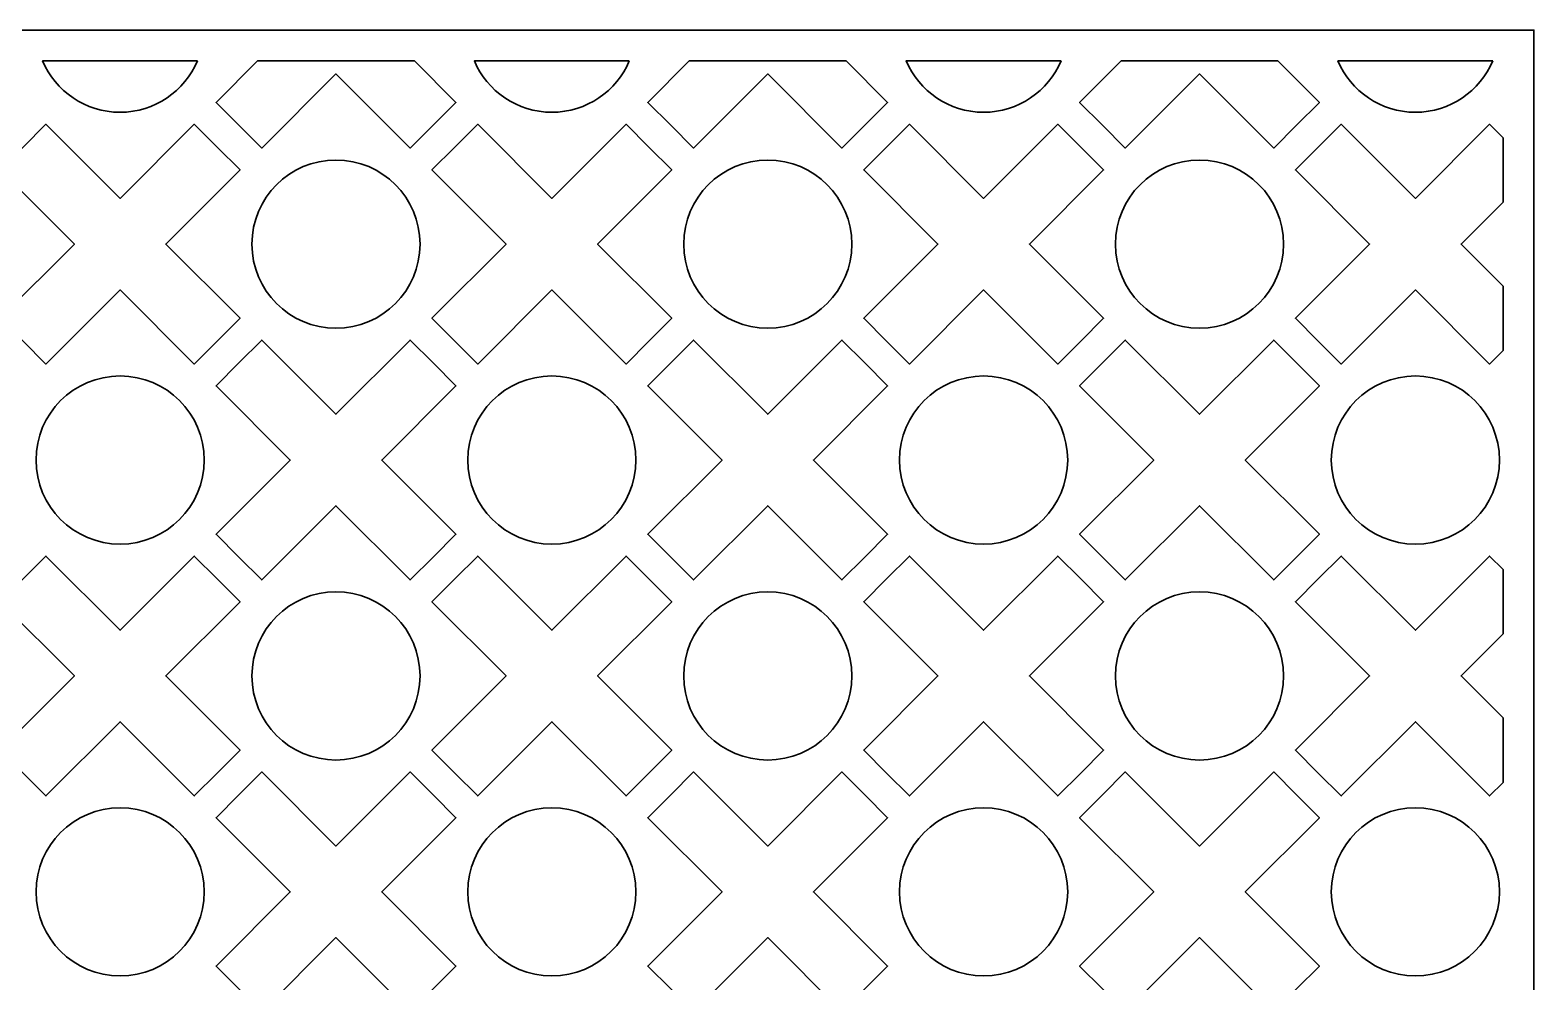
# Model space of a CAD drawing. Header units: centimetres. Extents: x 13 to 24.1, y -9 to -3.1.
# Drawn here: x 18.99 to 24.11, y -6.37 to -3.14 of the extents above; entities that cross this region are included whole.
import ezdxf

# ---------------------------------------------------------------- set-up
doc = ezdxf.new("R2010")
doc.units = ezdxf.units.CM
doc.header["$MEASUREMENT"] = 0
doc.layers.add('layer 1', color=7, linetype='Continuous')

msp = doc.modelspace()

# ---------------------------------------------------------------- linework, layer by layer
at = {"layer": 'layer 1', "color": 250, "lineweight": 30}
for points, knots in [([(13.01229, -9.00021), (13.01229, -9.00021), (13.01229, -8.89535), (13.01229, -8.89535), (13.01229, -8.89535), (13.01229, -8.89535), (13.01229, -3.23994), (13.01229, -3.23994), (13.01229, -3.23994), (13.01229, -3.23994), (13.01229, -3.13509), (13.01229, -3.13509), (13.01229, -3.13509), (13.01229, -3.13509), (13.11715, -3.13509), (13.11715, -3.13509), (13.11715, -3.13509), (13.11715, -3.13509), (24.00074, -3.13509), (24.00074, -3.13509), (24.00074, -3.13509), (24.00074, -3.13509), (24.1056, -3.13509), (24.1056, -3.13509), (24.1056, -3.13509), (24.1056, -3.13509), (24.1056, -3.23994), (24.1056, -3.23994), (24.1056, -3.23994), (24.1056, -3.23994), (24.1056, -8.89535), (24.1056, -8.89535), (24.1056, -8.89535), (24.1056, -8.89535), (24.1056, -9.00021), (24.1056, -9.00021), (24.1056, -9.00021), (24.1056, -9.00021), (24.00074, -9.00021), (24.00074, -9.00021), (24.00074, -9.00021), (24.00074, -9.00021), (13.11715, -9.00021), (13.11715, -9.00021), (13.11715, -9.00021), (13.11715, -9.00021), (13.01229, -9.00021), (13.01229, -9.00021)], [0, 0, 0, 0, 0.0769231, 0.0769231, 0.0769231, 0.0769231, 0.1538462, 0.1538462, 0.1538462, 0.1538462, 0.2307692, 0.2307692, 0.2307692, 0.2307692, 0.3076923, 0.3076923, 0.3076923, 0.3076923, 0.3846154, 0.3846154, 0.3846154, 0.3846154, 0.4615385, 0.4615385, 0.4615385, 0.4615385, 0.5384615, 0.5384615, 0.5384615, 0.5384615, 0.6153846, 0.6153846, 0.6153846, 0.6153846, 0.6923077, 0.6923077, 0.6923077, 0.6923077, 0.7692308, 0.7692308, 0.7692308, 0.7692308, 0.8461538, 0.8461538, 0.8461538, 0.8461538, 1, 1, 1, 1]), ([(19.55726, -3.23994), (19.55726, -3.23994), (19.03004, -3.23994), (19.03004, -3.23994), (19.03004, -3.23994), (19.07348, -3.34264), (19.1752, -3.41475), (19.29368, -3.41475), (19.29368, -3.41475), (19.41215, -3.41475), (19.51384, -3.34264), (19.55726, -3.23994)], [0, 0, 0, 0, 0.25, 0.25, 0.25, 0.25, 0.5, 0.5, 0.5, 0.5, 1, 1, 1, 1]), ([(20.29535, -3.23994), (20.29535, -3.23994), (19.7615, -3.23994), (19.7615, -3.23994), (19.7615, -3.23994), (19.7615, -3.23994), (19.62031, -3.38115), (19.62031, -3.38115), (19.62031, -3.38115), (19.62031, -3.38115), (19.69812, -3.45897), (19.69812, -3.45897), (19.69812, -3.45897), (19.69812, -3.45897), (19.77594, -3.53679), (19.77594, -3.53679), (19.77594, -3.53679), (19.77594, -3.53679), (20.02844, -3.28433), (20.02844, -3.28433), (20.02844, -3.28433), (20.02844, -3.28433), (20.28091, -3.53679), (20.28091, -3.53679), (20.28091, -3.53679), (20.28091, -3.53679), (20.35873, -3.45897), (20.35873, -3.45897), (20.35873, -3.45897), (20.35873, -3.45897), (20.43655, -3.38115), (20.43655, -3.38115), (20.43655, -3.38115), (20.43655, -3.38115), (20.29535, -3.23994), (20.29535, -3.23994)], [0, 0, 0, 0, 0.1, 0.1, 0.1, 0.1, 0.2, 0.2, 0.2, 0.2, 0.3, 0.3, 0.3, 0.3, 0.4, 0.4, 0.4, 0.4, 0.5, 0.5, 0.5, 0.5, 0.6, 0.6, 0.6, 0.6, 0.7, 0.7, 0.7, 0.7, 0.8, 0.8, 0.8, 0.8, 1, 1, 1, 1]), ([(21.02674, -3.23994), (21.02674, -3.23994), (20.49952, -3.23994), (20.49952, -3.23994), (20.49952, -3.23994), (20.54296, -3.34264), (20.64469, -3.41475), (20.76317, -3.41475), (20.76317, -3.41475), (20.88163, -3.41475), (20.98331, -3.34264), (21.02674, -3.23994)], [0, 0, 0, 0, 0.25, 0.25, 0.25, 0.25, 0.5, 0.5, 0.5, 0.5, 1, 1, 1, 1]), ([(21.76484, -3.23994), (21.76484, -3.23994), (21.23099, -3.23994), (21.23099, -3.23994), (21.23099, -3.23994), (21.23099, -3.23994), (21.08979, -3.38115), (21.08979, -3.38115), (21.08979, -3.38115), (21.08979, -3.38115), (21.16762, -3.45897), (21.16762, -3.45897), (21.16762, -3.45897), (21.16762, -3.45897), (21.24544, -3.53679), (21.24544, -3.53679), (21.24544, -3.53679), (21.24544, -3.53679), (21.49792, -3.28433), (21.49792, -3.28433), (21.49792, -3.28433), (21.49792, -3.28433), (21.7504, -3.53679), (21.7504, -3.53679), (21.7504, -3.53679), (21.7504, -3.53679), (21.82821, -3.45897), (21.82821, -3.45897), (21.82821, -3.45897), (21.82821, -3.45897), (21.90603, -3.38115), (21.90603, -3.38115), (21.90603, -3.38115), (21.90603, -3.38115), (21.76484, -3.23994), (21.76484, -3.23994)], [0, 0, 0, 0, 0.1, 0.1, 0.1, 0.1, 0.2, 0.2, 0.2, 0.2, 0.3, 0.3, 0.3, 0.3, 0.4, 0.4, 0.4, 0.4, 0.5, 0.5, 0.5, 0.5, 0.6, 0.6, 0.6, 0.6, 0.7, 0.7, 0.7, 0.7, 0.8, 0.8, 0.8, 0.8, 1, 1, 1, 1]), ([(22.49624, -3.23994), (22.49624, -3.23994), (21.96901, -3.23994), (21.96901, -3.23994), (21.96901, -3.23994), (22.01245, -3.34264), (22.11417, -3.41475), (22.23266, -3.41475), (22.23266, -3.41475), (22.35113, -3.41475), (22.45281, -3.34264), (22.49624, -3.23994)], [0, 0, 0, 0, 0.25, 0.25, 0.25, 0.25, 0.5, 0.5, 0.5, 0.5, 1, 1, 1, 1]), ([(23.23434, -3.23994), (23.23434, -3.23994), (22.70048, -3.23994), (22.70048, -3.23994), (22.70048, -3.23994), (22.70048, -3.23994), (22.55927, -3.38115), (22.55927, -3.38115), (22.55927, -3.38115), (22.55927, -3.38115), (22.63712, -3.45897), (22.63712, -3.45897), (22.63712, -3.45897), (22.63712, -3.45897), (22.71492, -3.53679), (22.71492, -3.53679), (22.71492, -3.53679), (22.71492, -3.53679), (22.96741, -3.28433), (22.96741, -3.28433), (22.96741, -3.28433), (22.96741, -3.28433), (23.21988, -3.53679), (23.21988, -3.53679), (23.21988, -3.53679), (23.21988, -3.53679), (23.2977, -3.45897), (23.2977, -3.45897), (23.2977, -3.45897), (23.2977, -3.45897), (23.37554, -3.38115), (23.37554, -3.38115), (23.37554, -3.38115), (23.37554, -3.38115), (23.23434, -3.23994), (23.23434, -3.23994)], [0, 0, 0, 0, 0.1, 0.1, 0.1, 0.1, 0.2, 0.2, 0.2, 0.2, 0.3, 0.3, 0.3, 0.3, 0.4, 0.4, 0.4, 0.4, 0.5, 0.5, 0.5, 0.5, 0.6, 0.6, 0.6, 0.6, 0.7, 0.7, 0.7, 0.7, 0.8, 0.8, 0.8, 0.8, 1, 1, 1, 1]), ([(23.96574, -3.23994), (23.96574, -3.23994), (23.43849, -3.23994), (23.43849, -3.23994), (23.43849, -3.23994), (23.48191, -3.34264), (23.58366, -3.41475), (23.70215, -3.41475), (23.70215, -3.41475), (23.82063, -3.41475), (23.92231, -3.34264), (23.96574, -3.23994)], [0, 0, 0, 0, 0.25, 0.25, 0.25, 0.25, 0.5, 0.5, 0.5, 0.5, 1, 1, 1, 1]), ([(19.62399, -4.19371), (19.62399, -4.19371), (19.70182, -4.11589), (19.70182, -4.11589), (19.70182, -4.11589), (19.70182, -4.11589), (19.44934, -3.86341), (19.44934, -3.86341), (19.44934, -3.86341), (19.44934, -3.86341), (19.70182, -3.61095), (19.70182, -3.61095), (19.70182, -3.61095), (19.70182, -3.61095), (19.62399, -3.53312), (19.62399, -3.53312), (19.62399, -3.53312), (19.62399, -3.53312), (19.54616, -3.4553), (19.54616, -3.4553), (19.54616, -3.4553), (19.54616, -3.4553), (19.29368, -3.70775), (19.29368, -3.70775), (19.29368, -3.70775), (19.29368, -3.70775), (19.04121, -3.4553), (19.04121, -3.4553), (19.04121, -3.4553), (19.04121, -3.4553), (18.96339, -3.53312), (18.96339, -3.53312), (18.96339, -3.53312), (18.96339, -3.53312), (18.88555, -3.61095), (18.88555, -3.61095), (18.88555, -3.61095), (18.88555, -3.61095), (19.13804, -3.86341), (19.13804, -3.86341), (19.13804, -3.86341), (19.13804, -3.86341), (18.88555, -4.11589), (18.88555, -4.11589), (18.88555, -4.11589), (18.88555, -4.11589), (18.96339, -4.19371), (18.96339, -4.19371), (18.96339, -4.19371), (18.96339, -4.19371), (19.04121, -4.27153), (19.04121, -4.27153), (19.04121, -4.27153), (19.04121, -4.27153), (19.29368, -4.01907), (19.29368, -4.01907), (19.29368, -4.01907), (19.29368, -4.01907), (19.54616, -4.27153), (19.54616, -4.27153), (19.54616, -4.27153), (19.54616, -4.27153), (19.62399, -4.19371), (19.62399, -4.19371)], [0, 0, 0, 0, 0.0588235, 0.0588235, 0.0588235, 0.0588235, 0.1176471, 0.1176471, 0.1176471, 0.1176471, 0.1764706, 0.1764706, 0.1764706, 0.1764706, 0.2352941, 0.2352941, 0.2352941, 0.2352941, 0.2941176, 0.2941176, 0.2941176, 0.2941176, 0.3529412, 0.3529412, 0.3529412, 0.3529412, 0.4117647, 0.4117647, 0.4117647, 0.4117647, 0.4705882, 0.4705882, 0.4705882, 0.4705882, 0.5294118, 0.5294118, 0.5294118, 0.5294118, 0.5882353, 0.5882353, 0.5882353, 0.5882353, 0.6470588, 0.6470588, 0.6470588, 0.6470588, 0.7058824, 0.7058824, 0.7058824, 0.7058824, 0.7647059, 0.7647059, 0.7647059, 0.7647059, 0.8235294, 0.8235294, 0.8235294, 0.8235294, 0.8823529, 0.8823529, 0.8823529, 0.8823529, 1, 1, 1, 1]), ([(20.43286, -4.19371), (20.43286, -4.19371), (20.51069, -4.27153), (20.51069, -4.27153), (20.51069, -4.27153), (20.51069, -4.27153), (20.76317, -4.01907), (20.76317, -4.01907), (20.76317, -4.01907), (20.76317, -4.01907), (21.01565, -4.27153), (21.01565, -4.27153), (21.01565, -4.27153), (21.01565, -4.27153), (21.09347, -4.19371), (21.09347, -4.19371), (21.09347, -4.19371), (21.09347, -4.19371), (21.17131, -4.11589), (21.17131, -4.11589), (21.17131, -4.11589), (21.17131, -4.11589), (20.91883, -3.86341), (20.91883, -3.86341), (20.91883, -3.86341), (20.91883, -3.86341), (21.17131, -3.61095), (21.17131, -3.61095), (21.17131, -3.61095), (21.17131, -3.61095), (21.09347, -3.53312), (21.09347, -3.53312), (21.09347, -3.53312), (21.09347, -3.53312), (21.01565, -3.4553), (21.01565, -3.4553), (21.01565, -3.4553), (21.01565, -3.4553), (20.76317, -3.70775), (20.76317, -3.70775), (20.76317, -3.70775), (20.76317, -3.70775), (20.51069, -3.4553), (20.51069, -3.4553), (20.51069, -3.4553), (20.51069, -3.4553), (20.43286, -3.53312), (20.43286, -3.53312), (20.43286, -3.53312), (20.43286, -3.53312), (20.35504, -3.61095), (20.35504, -3.61095), (20.35504, -3.61095), (20.35504, -3.61095), (20.60752, -3.86341), (20.60752, -3.86341), (20.60752, -3.86341), (20.60752, -3.86341), (20.35504, -4.11589), (20.35504, -4.11589), (20.35504, -4.11589), (20.35504, -4.11589), (20.43286, -4.19371), (20.43286, -4.19371)], [0, 0, 0, 0, 0.0588235, 0.0588235, 0.0588235, 0.0588235, 0.1176471, 0.1176471, 0.1176471, 0.1176471, 0.1764706, 0.1764706, 0.1764706, 0.1764706, 0.2352941, 0.2352941, 0.2352941, 0.2352941, 0.2941176, 0.2941176, 0.2941176, 0.2941176, 0.3529412, 0.3529412, 0.3529412, 0.3529412, 0.4117647, 0.4117647, 0.4117647, 0.4117647, 0.4705882, 0.4705882, 0.4705882, 0.4705882, 0.5294118, 0.5294118, 0.5294118, 0.5294118, 0.5882353, 0.5882353, 0.5882353, 0.5882353, 0.6470588, 0.6470588, 0.6470588, 0.6470588, 0.7058824, 0.7058824, 0.7058824, 0.7058824, 0.7647059, 0.7647059, 0.7647059, 0.7647059, 0.8235294, 0.8235294, 0.8235294, 0.8235294, 0.8823529, 0.8823529, 0.8823529, 0.8823529, 1, 1, 1, 1]), ([(21.90237, -3.53312), (21.90237, -3.53312), (21.82454, -3.61095), (21.82454, -3.61095), (21.82454, -3.61095), (21.82454, -3.61095), (22.077, -3.86341), (22.077, -3.86341), (22.077, -3.86341), (22.077, -3.86341), (21.82454, -4.11589), (21.82454, -4.11589), (21.82454, -4.11589), (21.82454, -4.11589), (21.90237, -4.19371), (21.90237, -4.19371), (21.90237, -4.19371), (21.90237, -4.19371), (21.98019, -4.27153), (21.98019, -4.27153), (21.98019, -4.27153), (21.98019, -4.27153), (22.23266, -4.01907), (22.23266, -4.01907), (22.23266, -4.01907), (22.23266, -4.01907), (22.48513, -4.27153), (22.48513, -4.27153), (22.48513, -4.27153), (22.48513, -4.27153), (22.56296, -4.19371), (22.56296, -4.19371), (22.56296, -4.19371), (22.56296, -4.19371), (22.64079, -4.11589), (22.64079, -4.11589), (22.64079, -4.11589), (22.64079, -4.11589), (22.38833, -3.86341), (22.38833, -3.86341), (22.38833, -3.86341), (22.38833, -3.86341), (22.64079, -3.61095), (22.64079, -3.61095), (22.64079, -3.61095), (22.64079, -3.61095), (22.56296, -3.53312), (22.56296, -3.53312), (22.56296, -3.53312), (22.56296, -3.53312), (22.48513, -3.4553), (22.48513, -3.4553), (22.48513, -3.4553), (22.48513, -3.4553), (22.23266, -3.70775), (22.23266, -3.70775), (22.23266, -3.70775), (22.23266, -3.70775), (21.98019, -3.4553), (21.98019, -3.4553), (21.98019, -3.4553), (21.98019, -3.4553), (21.90237, -3.53312), (21.90237, -3.53312)], [0, 0, 0, 0, 0.0588235, 0.0588235, 0.0588235, 0.0588235, 0.1176471, 0.1176471, 0.1176471, 0.1176471, 0.1764706, 0.1764706, 0.1764706, 0.1764706, 0.2352941, 0.2352941, 0.2352941, 0.2352941, 0.2941176, 0.2941176, 0.2941176, 0.2941176, 0.3529412, 0.3529412, 0.3529412, 0.3529412, 0.4117647, 0.4117647, 0.4117647, 0.4117647, 0.4705882, 0.4705882, 0.4705882, 0.4705882, 0.5294118, 0.5294118, 0.5294118, 0.5294118, 0.5882353, 0.5882353, 0.5882353, 0.5882353, 0.6470588, 0.6470588, 0.6470588, 0.6470588, 0.7058824, 0.7058824, 0.7058824, 0.7058824, 0.7647059, 0.7647059, 0.7647059, 0.7647059, 0.8235294, 0.8235294, 0.8235294, 0.8235294, 0.8823529, 0.8823529, 0.8823529, 0.8823529, 1, 1, 1, 1]), ([(24.00074, -4.22542), (24.00074, -4.22542), (24.00074, -4.00636), (24.00074, -4.00636), (24.00074, -4.00636), (24.00074, -4.00636), (23.85782, -3.86341), (23.85782, -3.86341), (23.85782, -3.86341), (23.85782, -3.86341), (24.00074, -3.72048), (24.00074, -3.72048), (24.00074, -3.72048), (24.00074, -3.72048), (24.00074, -3.50141), (24.00074, -3.50141), (24.00074, -3.50141), (24.00074, -3.50141), (23.95462, -3.4553), (23.95462, -3.4553), (23.95462, -3.4553), (23.95462, -3.4553), (23.70215, -3.70775), (23.70215, -3.70775), (23.70215, -3.70775), (23.70215, -3.70775), (23.44968, -3.4553), (23.44968, -3.4553), (23.44968, -3.4553), (23.44968, -3.4553), (23.37184, -3.53312), (23.37184, -3.53312), (23.37184, -3.53312), (23.37184, -3.53312), (23.29401, -3.61095), (23.29401, -3.61095), (23.29401, -3.61095), (23.29401, -3.61095), (23.54648, -3.86341), (23.54648, -3.86341), (23.54648, -3.86341), (23.54648, -3.86341), (23.29401, -4.11589), (23.29401, -4.11589), (23.29401, -4.11589), (23.29401, -4.11589), (23.37184, -4.19371), (23.37184, -4.19371), (23.37184, -4.19371), (23.37184, -4.19371), (23.44968, -4.27153), (23.44968, -4.27153), (23.44968, -4.27153), (23.44968, -4.27153), (23.70215, -4.01907), (23.70215, -4.01907), (23.70215, -4.01907), (23.70215, -4.01907), (23.95462, -4.27153), (23.95462, -4.27153), (23.95462, -4.27153), (23.95462, -4.27153), (24.00074, -4.22542), (24.00074, -4.22542)], [0, 0, 0, 0, 0.0588235, 0.0588235, 0.0588235, 0.0588235, 0.1176471, 0.1176471, 0.1176471, 0.1176471, 0.1764706, 0.1764706, 0.1764706, 0.1764706, 0.2352941, 0.2352941, 0.2352941, 0.2352941, 0.2941176, 0.2941176, 0.2941176, 0.2941176, 0.3529412, 0.3529412, 0.3529412, 0.3529412, 0.4117647, 0.4117647, 0.4117647, 0.4117647, 0.4705882, 0.4705882, 0.4705882, 0.4705882, 0.5294118, 0.5294118, 0.5294118, 0.5294118, 0.5882353, 0.5882353, 0.5882353, 0.5882353, 0.6470588, 0.6470588, 0.6470588, 0.6470588, 0.7058824, 0.7058824, 0.7058824, 0.7058824, 0.7647059, 0.7647059, 0.7647059, 0.7647059, 0.8235294, 0.8235294, 0.8235294, 0.8235294, 0.8823529, 0.8823529, 0.8823529, 0.8823529, 1, 1, 1, 1]), ([(20.31452, -3.86341), (20.31452, -3.70548), (20.18636, -3.57731), (20.02844, -3.57731), (20.02844, -3.57731), (19.87048, -3.57731), (19.74232, -3.70548), (19.74232, -3.86341), (19.74232, -3.86341), (19.74232, -4.02135), (19.87048, -4.1495), (20.02844, -4.1495), (20.02844, -4.1495), (20.18636, -4.1495), (20.31452, -4.02135), (20.31452, -3.86341)], [0, 0, 0, 0, 0.2, 0.2, 0.2, 0.2, 0.4, 0.4, 0.4, 0.4, 0.6, 0.6, 0.6, 0.6, 1, 1, 1, 1]), ([(21.784, -3.86341), (21.784, -3.70548), (21.65584, -3.57731), (21.49792, -3.57731), (21.49792, -3.57731), (21.33997, -3.57731), (21.2118, -3.70548), (21.2118, -3.86341), (21.2118, -3.86341), (21.2118, -4.02135), (21.33997, -4.1495), (21.49792, -4.1495), (21.49792, -4.1495), (21.65584, -4.1495), (21.784, -4.02135), (21.784, -3.86341)], [0, 0, 0, 0, 0.2, 0.2, 0.2, 0.2, 0.4, 0.4, 0.4, 0.4, 0.6, 0.6, 0.6, 0.6, 1, 1, 1, 1]), ([(23.25348, -3.86341), (23.25348, -3.70548), (23.12531, -3.57731), (22.96741, -3.57731), (22.96741, -3.57731), (22.80945, -3.57731), (22.68128, -3.70548), (22.68128, -3.86341), (22.68128, -3.86341), (22.68128, -4.02135), (22.80945, -4.1495), (22.96741, -4.1495), (22.96741, -4.1495), (23.12531, -4.1495), (23.25348, -4.02135), (23.25348, -3.86341)], [0, 0, 0, 0, 0.2, 0.2, 0.2, 0.2, 0.4, 0.4, 0.4, 0.4, 0.6, 0.6, 0.6, 0.6, 1, 1, 1, 1]), ([(20.35873, -4.92846), (20.35873, -4.92846), (20.43655, -4.85063), (20.43655, -4.85063), (20.43655, -4.85063), (20.43655, -4.85063), (20.18409, -4.59816), (20.18409, -4.59816), (20.18409, -4.59816), (20.18409, -4.59816), (20.43655, -4.34569), (20.43655, -4.34569), (20.43655, -4.34569), (20.43655, -4.34569), (20.35873, -4.26785), (20.35873, -4.26785), (20.35873, -4.26785), (20.35873, -4.26785), (20.28091, -4.19003), (20.28091, -4.19003), (20.28091, -4.19003), (20.28091, -4.19003), (20.02844, -4.4425), (20.02844, -4.4425), (20.02844, -4.4425), (20.02844, -4.4425), (19.77594, -4.19003), (19.77594, -4.19003), (19.77594, -4.19003), (19.77594, -4.19003), (19.69812, -4.26785), (19.69812, -4.26785), (19.69812, -4.26785), (19.69812, -4.26785), (19.62031, -4.34569), (19.62031, -4.34569), (19.62031, -4.34569), (19.62031, -4.34569), (19.87277, -4.59816), (19.87277, -4.59816), (19.87277, -4.59816), (19.87277, -4.59816), (19.62031, -4.85063), (19.62031, -4.85063), (19.62031, -4.85063), (19.62031, -4.85063), (19.69812, -4.92846), (19.69812, -4.92846), (19.69812, -4.92846), (19.69812, -4.92846), (19.77594, -5.00629), (19.77594, -5.00629), (19.77594, -5.00629), (19.77594, -5.00629), (20.02844, -4.75383), (20.02844, -4.75383), (20.02844, -4.75383), (20.02844, -4.75383), (20.28091, -5.00629), (20.28091, -5.00629), (20.28091, -5.00629), (20.28091, -5.00629), (20.35873, -4.92846), (20.35873, -4.92846)], [0, 0, 0, 0, 0.0588235, 0.0588235, 0.0588235, 0.0588235, 0.1176471, 0.1176471, 0.1176471, 0.1176471, 0.1764706, 0.1764706, 0.1764706, 0.1764706, 0.2352941, 0.2352941, 0.2352941, 0.2352941, 0.2941176, 0.2941176, 0.2941176, 0.2941176, 0.3529412, 0.3529412, 0.3529412, 0.3529412, 0.4117647, 0.4117647, 0.4117647, 0.4117647, 0.4705882, 0.4705882, 0.4705882, 0.4705882, 0.5294118, 0.5294118, 0.5294118, 0.5294118, 0.5882353, 0.5882353, 0.5882353, 0.5882353, 0.6470588, 0.6470588, 0.6470588, 0.6470588, 0.7058824, 0.7058824, 0.7058824, 0.7058824, 0.7647059, 0.7647059, 0.7647059, 0.7647059, 0.8235294, 0.8235294, 0.8235294, 0.8235294, 0.8823529, 0.8823529, 0.8823529, 0.8823529, 1, 1, 1, 1]), ([(21.16762, -4.92846), (21.16762, -4.92846), (21.24544, -5.00629), (21.24544, -5.00629), (21.24544, -5.00629), (21.24544, -5.00629), (21.49792, -4.75383), (21.49792, -4.75383), (21.49792, -4.75383), (21.49792, -4.75383), (21.7504, -5.00629), (21.7504, -5.00629), (21.7504, -5.00629), (21.7504, -5.00629), (21.82821, -4.92846), (21.82821, -4.92846), (21.82821, -4.92846), (21.82821, -4.92846), (21.90603, -4.85063), (21.90603, -4.85063), (21.90603, -4.85063), (21.90603, -4.85063), (21.65358, -4.59816), (21.65358, -4.59816), (21.65358, -4.59816), (21.65358, -4.59816), (21.90603, -4.34569), (21.90603, -4.34569), (21.90603, -4.34569), (21.90603, -4.34569), (21.82821, -4.26785), (21.82821, -4.26785), (21.82821, -4.26785), (21.82821, -4.26785), (21.7504, -4.19003), (21.7504, -4.19003), (21.7504, -4.19003), (21.7504, -4.19003), (21.49792, -4.4425), (21.49792, -4.4425), (21.49792, -4.4425), (21.49792, -4.4425), (21.24544, -4.19003), (21.24544, -4.19003), (21.24544, -4.19003), (21.24544, -4.19003), (21.16762, -4.26785), (21.16762, -4.26785), (21.16762, -4.26785), (21.16762, -4.26785), (21.08979, -4.34569), (21.08979, -4.34569), (21.08979, -4.34569), (21.08979, -4.34569), (21.34225, -4.59816), (21.34225, -4.59816), (21.34225, -4.59816), (21.34225, -4.59816), (21.08979, -4.85063), (21.08979, -4.85063), (21.08979, -4.85063), (21.08979, -4.85063), (21.16762, -4.92846), (21.16762, -4.92846)], [0, 0, 0, 0, 0.0588235, 0.0588235, 0.0588235, 0.0588235, 0.1176471, 0.1176471, 0.1176471, 0.1176471, 0.1764706, 0.1764706, 0.1764706, 0.1764706, 0.2352941, 0.2352941, 0.2352941, 0.2352941, 0.2941176, 0.2941176, 0.2941176, 0.2941176, 0.3529412, 0.3529412, 0.3529412, 0.3529412, 0.4117647, 0.4117647, 0.4117647, 0.4117647, 0.4705882, 0.4705882, 0.4705882, 0.4705882, 0.5294118, 0.5294118, 0.5294118, 0.5294118, 0.5882353, 0.5882353, 0.5882353, 0.5882353, 0.6470588, 0.6470588, 0.6470588, 0.6470588, 0.7058824, 0.7058824, 0.7058824, 0.7058824, 0.7647059, 0.7647059, 0.7647059, 0.7647059, 0.8235294, 0.8235294, 0.8235294, 0.8235294, 0.8823529, 0.8823529, 0.8823529, 0.8823529, 1, 1, 1, 1]), ([(22.63712, -4.92846), (22.63712, -4.92846), (22.71492, -5.00629), (22.71492, -5.00629), (22.71492, -5.00629), (22.71492, -5.00629), (22.96741, -4.75383), (22.96741, -4.75383), (22.96741, -4.75383), (22.96741, -4.75383), (23.21988, -5.00629), (23.21988, -5.00629), (23.21988, -5.00629), (23.21988, -5.00629), (23.2977, -4.92846), (23.2977, -4.92846), (23.2977, -4.92846), (23.2977, -4.92846), (23.37554, -4.85063), (23.37554, -4.85063), (23.37554, -4.85063), (23.37554, -4.85063), (23.12307, -4.59816), (23.12307, -4.59816), (23.12307, -4.59816), (23.12307, -4.59816), (23.37554, -4.34569), (23.37554, -4.34569), (23.37554, -4.34569), (23.37554, -4.34569), (23.2977, -4.26785), (23.2977, -4.26785), (23.2977, -4.26785), (23.2977, -4.26785), (23.21988, -4.19003), (23.21988, -4.19003), (23.21988, -4.19003), (23.21988, -4.19003), (22.96741, -4.4425), (22.96741, -4.4425), (22.96741, -4.4425), (22.96741, -4.4425), (22.71492, -4.19003), (22.71492, -4.19003), (22.71492, -4.19003), (22.71492, -4.19003), (22.63712, -4.26785), (22.63712, -4.26785), (22.63712, -4.26785), (22.63712, -4.26785), (22.55927, -4.34569), (22.55927, -4.34569), (22.55927, -4.34569), (22.55927, -4.34569), (22.81173, -4.59816), (22.81173, -4.59816), (22.81173, -4.59816), (22.81173, -4.59816), (22.55927, -4.85063), (22.55927, -4.85063), (22.55927, -4.85063), (22.55927, -4.85063), (22.63712, -4.92846), (22.63712, -4.92846)], [0, 0, 0, 0, 0.0588235, 0.0588235, 0.0588235, 0.0588235, 0.1176471, 0.1176471, 0.1176471, 0.1176471, 0.1764706, 0.1764706, 0.1764706, 0.1764706, 0.2352941, 0.2352941, 0.2352941, 0.2352941, 0.2941176, 0.2941176, 0.2941176, 0.2941176, 0.3529412, 0.3529412, 0.3529412, 0.3529412, 0.4117647, 0.4117647, 0.4117647, 0.4117647, 0.4705882, 0.4705882, 0.4705882, 0.4705882, 0.5294118, 0.5294118, 0.5294118, 0.5294118, 0.5882353, 0.5882353, 0.5882353, 0.5882353, 0.6470588, 0.6470588, 0.6470588, 0.6470588, 0.7058824, 0.7058824, 0.7058824, 0.7058824, 0.7647059, 0.7647059, 0.7647059, 0.7647059, 0.8235294, 0.8235294, 0.8235294, 0.8235294, 0.8823529, 0.8823529, 0.8823529, 0.8823529, 1, 1, 1, 1]), ([(19.57977, -4.59816), (19.57977, -4.44022), (19.45161, -4.31204), (19.29368, -4.31204), (19.29368, -4.31204), (19.13573, -4.31204), (19.00757, -4.44022), (19.00757, -4.59816), (19.00757, -4.59816), (19.00757, -4.75609), (19.13573, -4.88424), (19.29368, -4.88424), (19.29368, -4.88424), (19.45161, -4.88424), (19.57977, -4.75609), (19.57977, -4.59816)], [0, 0, 0, 0, 0.2, 0.2, 0.2, 0.2, 0.4, 0.4, 0.4, 0.4, 0.6, 0.6, 0.6, 0.6, 1, 1, 1, 1]), ([(21.04927, -4.59816), (21.04927, -4.44022), (20.92108, -4.31204), (20.76317, -4.31204), (20.76317, -4.31204), (20.60524, -4.31204), (20.47706, -4.44022), (20.47706, -4.59816), (20.47706, -4.59816), (20.47706, -4.75609), (20.60524, -4.88424), (20.76317, -4.88424), (20.76317, -4.88424), (20.92108, -4.88424), (21.04927, -4.75609), (21.04927, -4.59816)], [0, 0, 0, 0, 0.2, 0.2, 0.2, 0.2, 0.4, 0.4, 0.4, 0.4, 0.6, 0.6, 0.6, 0.6, 1, 1, 1, 1]), ([(22.51877, -4.59816), (22.51877, -4.44022), (22.39059, -4.31204), (22.23266, -4.31204), (22.23266, -4.31204), (22.07472, -4.31204), (21.94653, -4.44022), (21.94653, -4.59816), (21.94653, -4.59816), (21.94653, -4.75609), (22.07472, -4.88424), (22.23266, -4.88424), (22.23266, -4.88424), (22.39059, -4.88424), (22.51877, -4.75609), (22.51877, -4.59816)], [0, 0, 0, 0, 0.2, 0.2, 0.2, 0.2, 0.4, 0.4, 0.4, 0.4, 0.6, 0.6, 0.6, 0.6, 1, 1, 1, 1]), ([(23.98825, -4.59816), (23.98825, -4.44022), (23.86008, -4.31204), (23.70215, -4.31204), (23.70215, -4.31204), (23.5442, -4.31204), (23.41603, -4.44022), (23.41603, -4.59816), (23.41603, -4.59816), (23.41603, -4.75609), (23.5442, -4.88424), (23.70215, -4.88424), (23.70215, -4.88424), (23.86008, -4.88424), (23.98825, -4.75609), (23.98825, -4.59816)], [0, 0, 0, 0, 0.2, 0.2, 0.2, 0.2, 0.4, 0.4, 0.4, 0.4, 0.6, 0.6, 0.6, 0.6, 1, 1, 1, 1]), ([(18.96339, -5.6632), (18.96339, -5.6632), (19.04121, -5.74101), (19.04121, -5.74101), (19.04121, -5.74101), (19.04121, -5.74101), (19.29368, -5.48856), (19.29368, -5.48856), (19.29368, -5.48856), (19.29368, -5.48856), (19.54616, -5.74101), (19.54616, -5.74101), (19.54616, -5.74101), (19.54616, -5.74101), (19.62399, -5.6632), (19.62399, -5.6632), (19.62399, -5.6632), (19.62399, -5.6632), (19.70182, -5.58537), (19.70182, -5.58537), (19.70182, -5.58537), (19.70182, -5.58537), (19.44934, -5.33288), (19.44934, -5.33288), (19.44934, -5.33288), (19.44934, -5.33288), (19.70182, -5.08043), (19.70182, -5.08043), (19.70182, -5.08043), (19.70182, -5.08043), (19.62399, -5.0026), (19.62399, -5.0026), (19.62399, -5.0026), (19.62399, -5.0026), (19.54616, -4.92478), (19.54616, -4.92478), (19.54616, -4.92478), (19.54616, -4.92478), (19.29368, -5.17724), (19.29368, -5.17724), (19.29368, -5.17724), (19.29368, -5.17724), (19.04121, -4.92478), (19.04121, -4.92478), (19.04121, -4.92478), (19.04121, -4.92478), (18.96339, -5.0026), (18.96339, -5.0026), (18.96339, -5.0026), (18.96339, -5.0026), (18.88555, -5.08043), (18.88555, -5.08043), (18.88555, -5.08043), (18.88555, -5.08043), (19.13804, -5.33288), (19.13804, -5.33288), (19.13804, -5.33288), (19.13804, -5.33288), (18.88555, -5.58537), (18.88555, -5.58537), (18.88555, -5.58537), (18.88555, -5.58537), (18.96339, -5.6632), (18.96339, -5.6632)], [0, 0, 0, 0, 0.0588235, 0.0588235, 0.0588235, 0.0588235, 0.1176471, 0.1176471, 0.1176471, 0.1176471, 0.1764706, 0.1764706, 0.1764706, 0.1764706, 0.2352941, 0.2352941, 0.2352941, 0.2352941, 0.2941176, 0.2941176, 0.2941176, 0.2941176, 0.3529412, 0.3529412, 0.3529412, 0.3529412, 0.4117647, 0.4117647, 0.4117647, 0.4117647, 0.4705882, 0.4705882, 0.4705882, 0.4705882, 0.5294118, 0.5294118, 0.5294118, 0.5294118, 0.5882353, 0.5882353, 0.5882353, 0.5882353, 0.6470588, 0.6470588, 0.6470588, 0.6470588, 0.7058824, 0.7058824, 0.7058824, 0.7058824, 0.7647059, 0.7647059, 0.7647059, 0.7647059, 0.8235294, 0.8235294, 0.8235294, 0.8235294, 0.8823529, 0.8823529, 0.8823529, 0.8823529, 1, 1, 1, 1]), ([(21.09347, -5.6632), (21.09347, -5.6632), (21.17131, -5.58537), (21.17131, -5.58537), (21.17131, -5.58537), (21.17131, -5.58537), (20.91883, -5.33288), (20.91883, -5.33288), (20.91883, -5.33288), (20.91883, -5.33288), (21.17131, -5.08043), (21.17131, -5.08043), (21.17131, -5.08043), (21.17131, -5.08043), (21.09347, -5.0026), (21.09347, -5.0026), (21.09347, -5.0026), (21.09347, -5.0026), (21.01565, -4.92478), (21.01565, -4.92478), (21.01565, -4.92478), (21.01565, -4.92478), (20.76317, -5.17724), (20.76317, -5.17724), (20.76317, -5.17724), (20.76317, -5.17724), (20.51069, -4.92478), (20.51069, -4.92478), (20.51069, -4.92478), (20.51069, -4.92478), (20.43286, -5.0026), (20.43286, -5.0026), (20.43286, -5.0026), (20.43286, -5.0026), (20.35504, -5.08043), (20.35504, -5.08043), (20.35504, -5.08043), (20.35504, -5.08043), (20.60752, -5.33288), (20.60752, -5.33288), (20.60752, -5.33288), (20.60752, -5.33288), (20.35504, -5.58537), (20.35504, -5.58537), (20.35504, -5.58537), (20.35504, -5.58537), (20.43286, -5.6632), (20.43286, -5.6632), (20.43286, -5.6632), (20.43286, -5.6632), (20.51069, -5.74101), (20.51069, -5.74101), (20.51069, -5.74101), (20.51069, -5.74101), (20.76317, -5.48856), (20.76317, -5.48856), (20.76317, -5.48856), (20.76317, -5.48856), (21.01565, -5.74101), (21.01565, -5.74101), (21.01565, -5.74101), (21.01565, -5.74101), (21.09347, -5.6632), (21.09347, -5.6632)], [0, 0, 0, 0, 0.0588235, 0.0588235, 0.0588235, 0.0588235, 0.1176471, 0.1176471, 0.1176471, 0.1176471, 0.1764706, 0.1764706, 0.1764706, 0.1764706, 0.2352941, 0.2352941, 0.2352941, 0.2352941, 0.2941176, 0.2941176, 0.2941176, 0.2941176, 0.3529412, 0.3529412, 0.3529412, 0.3529412, 0.4117647, 0.4117647, 0.4117647, 0.4117647, 0.4705882, 0.4705882, 0.4705882, 0.4705882, 0.5294118, 0.5294118, 0.5294118, 0.5294118, 0.5882353, 0.5882353, 0.5882353, 0.5882353, 0.6470588, 0.6470588, 0.6470588, 0.6470588, 0.7058824, 0.7058824, 0.7058824, 0.7058824, 0.7647059, 0.7647059, 0.7647059, 0.7647059, 0.8235294, 0.8235294, 0.8235294, 0.8235294, 0.8823529, 0.8823529, 0.8823529, 0.8823529, 1, 1, 1, 1]), ([(21.90237, -5.6632), (21.90237, -5.6632), (21.98019, -5.74101), (21.98019, -5.74101), (21.98019, -5.74101), (21.98019, -5.74101), (22.23266, -5.48856), (22.23266, -5.48856), (22.23266, -5.48856), (22.23266, -5.48856), (22.48513, -5.74101), (22.48513, -5.74101), (22.48513, -5.74101), (22.48513, -5.74101), (22.56296, -5.6632), (22.56296, -5.6632), (22.56296, -5.6632), (22.56296, -5.6632), (22.64079, -5.58537), (22.64079, -5.58537), (22.64079, -5.58537), (22.64079, -5.58537), (22.38833, -5.33288), (22.38833, -5.33288), (22.38833, -5.33288), (22.38833, -5.33288), (22.64079, -5.08043), (22.64079, -5.08043), (22.64079, -5.08043), (22.64079, -5.08043), (22.56296, -5.0026), (22.56296, -5.0026), (22.56296, -5.0026), (22.56296, -5.0026), (22.48513, -4.92478), (22.48513, -4.92478), (22.48513, -4.92478), (22.48513, -4.92478), (22.23266, -5.17724), (22.23266, -5.17724), (22.23266, -5.17724), (22.23266, -5.17724), (21.98019, -4.92478), (21.98019, -4.92478), (21.98019, -4.92478), (21.98019, -4.92478), (21.90237, -5.0026), (21.90237, -5.0026), (21.90237, -5.0026), (21.90237, -5.0026), (21.82454, -5.08043), (21.82454, -5.08043), (21.82454, -5.08043), (21.82454, -5.08043), (22.077, -5.33288), (22.077, -5.33288), (22.077, -5.33288), (22.077, -5.33288), (21.82454, -5.58537), (21.82454, -5.58537), (21.82454, -5.58537), (21.82454, -5.58537), (21.90237, -5.6632), (21.90237, -5.6632)], [0, 0, 0, 0, 0.0588235, 0.0588235, 0.0588235, 0.0588235, 0.1176471, 0.1176471, 0.1176471, 0.1176471, 0.1764706, 0.1764706, 0.1764706, 0.1764706, 0.2352941, 0.2352941, 0.2352941, 0.2352941, 0.2941176, 0.2941176, 0.2941176, 0.2941176, 0.3529412, 0.3529412, 0.3529412, 0.3529412, 0.4117647, 0.4117647, 0.4117647, 0.4117647, 0.4705882, 0.4705882, 0.4705882, 0.4705882, 0.5294118, 0.5294118, 0.5294118, 0.5294118, 0.5882353, 0.5882353, 0.5882353, 0.5882353, 0.6470588, 0.6470588, 0.6470588, 0.6470588, 0.7058824, 0.7058824, 0.7058824, 0.7058824, 0.7647059, 0.7647059, 0.7647059, 0.7647059, 0.8235294, 0.8235294, 0.8235294, 0.8235294, 0.8823529, 0.8823529, 0.8823529, 0.8823529, 1, 1, 1, 1]), ([(24.00074, -5.6949), (24.00074, -5.6949), (24.00074, -5.47584), (24.00074, -5.47584), (24.00074, -5.47584), (24.00074, -5.47584), (23.85782, -5.33288), (23.85782, -5.33288), (23.85782, -5.33288), (23.85782, -5.33288), (24.00074, -5.18996), (24.00074, -5.18996), (24.00074, -5.18996), (24.00074, -5.18996), (24.00074, -4.97089), (24.00074, -4.97089), (24.00074, -4.97089), (24.00074, -4.97089), (23.95462, -4.92478), (23.95462, -4.92478), (23.95462, -4.92478), (23.95462, -4.92478), (23.70215, -5.17724), (23.70215, -5.17724), (23.70215, -5.17724), (23.70215, -5.17724), (23.44968, -4.92478), (23.44968, -4.92478), (23.44968, -4.92478), (23.44968, -4.92478), (23.37184, -5.0026), (23.37184, -5.0026), (23.37184, -5.0026), (23.37184, -5.0026), (23.29401, -5.08043), (23.29401, -5.08043), (23.29401, -5.08043), (23.29401, -5.08043), (23.54648, -5.33288), (23.54648, -5.33288), (23.54648, -5.33288), (23.54648, -5.33288), (23.29401, -5.58537), (23.29401, -5.58537), (23.29401, -5.58537), (23.29401, -5.58537), (23.37184, -5.6632), (23.37184, -5.6632), (23.37184, -5.6632), (23.37184, -5.6632), (23.44968, -5.74101), (23.44968, -5.74101), (23.44968, -5.74101), (23.44968, -5.74101), (23.70215, -5.48856), (23.70215, -5.48856), (23.70215, -5.48856), (23.70215, -5.48856), (23.95462, -5.74101), (23.95462, -5.74101), (23.95462, -5.74101), (23.95462, -5.74101), (24.00074, -5.6949), (24.00074, -5.6949)], [0, 0, 0, 0, 0.0588235, 0.0588235, 0.0588235, 0.0588235, 0.1176471, 0.1176471, 0.1176471, 0.1176471, 0.1764706, 0.1764706, 0.1764706, 0.1764706, 0.2352941, 0.2352941, 0.2352941, 0.2352941, 0.2941176, 0.2941176, 0.2941176, 0.2941176, 0.3529412, 0.3529412, 0.3529412, 0.3529412, 0.4117647, 0.4117647, 0.4117647, 0.4117647, 0.4705882, 0.4705882, 0.4705882, 0.4705882, 0.5294118, 0.5294118, 0.5294118, 0.5294118, 0.5882353, 0.5882353, 0.5882353, 0.5882353, 0.6470588, 0.6470588, 0.6470588, 0.6470588, 0.7058824, 0.7058824, 0.7058824, 0.7058824, 0.7647059, 0.7647059, 0.7647059, 0.7647059, 0.8235294, 0.8235294, 0.8235294, 0.8235294, 0.8823529, 0.8823529, 0.8823529, 0.8823529, 1, 1, 1, 1]), ([(20.31452, -5.33288), (20.31452, -5.17497), (20.18636, -5.04679), (20.02844, -5.04679), (20.02844, -5.04679), (19.87048, -5.04679), (19.74232, -5.17497), (19.74232, -5.33288), (19.74232, -5.33288), (19.74232, -5.49082), (19.87048, -5.61899), (20.02844, -5.61899), (20.02844, -5.61899), (20.18636, -5.61899), (20.31452, -5.49082), (20.31452, -5.33288)], [0, 0, 0, 0, 0.2, 0.2, 0.2, 0.2, 0.4, 0.4, 0.4, 0.4, 0.6, 0.6, 0.6, 0.6, 1, 1, 1, 1]), ([(21.784, -5.33288), (21.784, -5.17497), (21.65584, -5.04679), (21.49792, -5.04679), (21.49792, -5.04679), (21.33997, -5.04679), (21.2118, -5.17497), (21.2118, -5.33288), (21.2118, -5.33288), (21.2118, -5.49082), (21.33997, -5.61899), (21.49792, -5.61899), (21.49792, -5.61899), (21.65584, -5.61899), (21.784, -5.49082), (21.784, -5.33288)], [0, 0, 0, 0, 0.2, 0.2, 0.2, 0.2, 0.4, 0.4, 0.4, 0.4, 0.6, 0.6, 0.6, 0.6, 1, 1, 1, 1]), ([(23.25348, -5.33288), (23.25348, -5.17497), (23.12531, -5.04679), (22.96741, -5.04679), (22.96741, -5.04679), (22.80945, -5.04679), (22.68128, -5.17497), (22.68128, -5.33288), (22.68128, -5.33288), (22.68128, -5.49082), (22.80945, -5.61899), (22.96741, -5.61899), (22.96741, -5.61899), (23.12531, -5.61899), (23.25348, -5.49082), (23.25348, -5.33288)], [0, 0, 0, 0, 0.2, 0.2, 0.2, 0.2, 0.4, 0.4, 0.4, 0.4, 0.6, 0.6, 0.6, 0.6, 1, 1, 1, 1]), ([(19.69812, -6.39796), (19.69812, -6.39796), (19.77594, -6.47577), (19.77594, -6.47577), (19.77594, -6.47577), (19.77594, -6.47577), (20.02844, -6.2233), (20.02844, -6.2233), (20.02844, -6.2233), (20.02844, -6.2233), (20.28091, -6.47577), (20.28091, -6.47577), (20.28091, -6.47577), (20.28091, -6.47577), (20.35873, -6.39796), (20.35873, -6.39796), (20.35873, -6.39796), (20.35873, -6.39796), (20.43655, -6.32012), (20.43655, -6.32012), (20.43655, -6.32012), (20.43655, -6.32012), (20.18409, -6.06765), (20.18409, -6.06765), (20.18409, -6.06765), (20.18409, -6.06765), (20.43655, -5.81517), (20.43655, -5.81517), (20.43655, -5.81517), (20.43655, -5.81517), (20.35873, -5.73733), (20.35873, -5.73733), (20.35873, -5.73733), (20.35873, -5.73733), (20.28091, -5.65952), (20.28091, -5.65952), (20.28091, -5.65952), (20.28091, -5.65952), (20.02844, -5.91199), (20.02844, -5.91199), (20.02844, -5.91199), (20.02844, -5.91199), (19.77594, -5.65952), (19.77594, -5.65952), (19.77594, -5.65952), (19.77594, -5.65952), (19.69812, -5.73733), (19.69812, -5.73733), (19.69812, -5.73733), (19.69812, -5.73733), (19.62031, -5.81517), (19.62031, -5.81517), (19.62031, -5.81517), (19.62031, -5.81517), (19.87277, -6.06765), (19.87277, -6.06765), (19.87277, -6.06765), (19.87277, -6.06765), (19.62031, -6.32012), (19.62031, -6.32012), (19.62031, -6.32012), (19.62031, -6.32012), (19.69812, -6.39796), (19.69812, -6.39796)], [0, 0, 0, 0, 0.0588235, 0.0588235, 0.0588235, 0.0588235, 0.1176471, 0.1176471, 0.1176471, 0.1176471, 0.1764706, 0.1764706, 0.1764706, 0.1764706, 0.2352941, 0.2352941, 0.2352941, 0.2352941, 0.2941176, 0.2941176, 0.2941176, 0.2941176, 0.3529412, 0.3529412, 0.3529412, 0.3529412, 0.4117647, 0.4117647, 0.4117647, 0.4117647, 0.4705882, 0.4705882, 0.4705882, 0.4705882, 0.5294118, 0.5294118, 0.5294118, 0.5294118, 0.5882353, 0.5882353, 0.5882353, 0.5882353, 0.6470588, 0.6470588, 0.6470588, 0.6470588, 0.7058824, 0.7058824, 0.7058824, 0.7058824, 0.7647059, 0.7647059, 0.7647059, 0.7647059, 0.8235294, 0.8235294, 0.8235294, 0.8235294, 0.8823529, 0.8823529, 0.8823529, 0.8823529, 1, 1, 1, 1]), ([(21.82821, -6.39796), (21.82821, -6.39796), (21.90603, -6.32012), (21.90603, -6.32012), (21.90603, -6.32012), (21.90603, -6.32012), (21.65358, -6.06765), (21.65358, -6.06765), (21.65358, -6.06765), (21.65358, -6.06765), (21.90603, -5.81517), (21.90603, -5.81517), (21.90603, -5.81517), (21.90603, -5.81517), (21.82821, -5.73733), (21.82821, -5.73733), (21.82821, -5.73733), (21.82821, -5.73733), (21.7504, -5.65952), (21.7504, -5.65952), (21.7504, -5.65952), (21.7504, -5.65952), (21.49792, -5.91199), (21.49792, -5.91199), (21.49792, -5.91199), (21.49792, -5.91199), (21.24544, -5.65952), (21.24544, -5.65952), (21.24544, -5.65952), (21.24544, -5.65952), (21.16762, -5.73733), (21.16762, -5.73733), (21.16762, -5.73733), (21.16762, -5.73733), (21.08979, -5.81517), (21.08979, -5.81517), (21.08979, -5.81517), (21.08979, -5.81517), (21.34225, -6.06765), (21.34225, -6.06765), (21.34225, -6.06765), (21.34225, -6.06765), (21.08979, -6.32012), (21.08979, -6.32012), (21.08979, -6.32012), (21.08979, -6.32012), (21.16762, -6.39796), (21.16762, -6.39796), (21.16762, -6.39796), (21.16762, -6.39796), (21.24544, -6.47577), (21.24544, -6.47577), (21.24544, -6.47577), (21.24544, -6.47577), (21.49792, -6.2233), (21.49792, -6.2233), (21.49792, -6.2233), (21.49792, -6.2233), (21.7504, -6.47577), (21.7504, -6.47577), (21.7504, -6.47577), (21.7504, -6.47577), (21.82821, -6.39796), (21.82821, -6.39796)], [0, 0, 0, 0, 0.0588235, 0.0588235, 0.0588235, 0.0588235, 0.1176471, 0.1176471, 0.1176471, 0.1176471, 0.1764706, 0.1764706, 0.1764706, 0.1764706, 0.2352941, 0.2352941, 0.2352941, 0.2352941, 0.2941176, 0.2941176, 0.2941176, 0.2941176, 0.3529412, 0.3529412, 0.3529412, 0.3529412, 0.4117647, 0.4117647, 0.4117647, 0.4117647, 0.4705882, 0.4705882, 0.4705882, 0.4705882, 0.5294118, 0.5294118, 0.5294118, 0.5294118, 0.5882353, 0.5882353, 0.5882353, 0.5882353, 0.6470588, 0.6470588, 0.6470588, 0.6470588, 0.7058824, 0.7058824, 0.7058824, 0.7058824, 0.7647059, 0.7647059, 0.7647059, 0.7647059, 0.8235294, 0.8235294, 0.8235294, 0.8235294, 0.8823529, 0.8823529, 0.8823529, 0.8823529, 1, 1, 1, 1]), ([(22.63712, -6.39796), (22.63712, -6.39796), (22.71492, -6.47577), (22.71492, -6.47577), (22.71492, -6.47577), (22.71492, -6.47577), (22.96741, -6.2233), (22.96741, -6.2233), (22.96741, -6.2233), (22.96741, -6.2233), (23.21988, -6.47577), (23.21988, -6.47577), (23.21988, -6.47577), (23.21988, -6.47577), (23.2977, -6.39796), (23.2977, -6.39796), (23.2977, -6.39796), (23.2977, -6.39796), (23.37554, -6.32012), (23.37554, -6.32012), (23.37554, -6.32012), (23.37554, -6.32012), (23.12307, -6.06765), (23.12307, -6.06765), (23.12307, -6.06765), (23.12307, -6.06765), (23.37554, -5.81517), (23.37554, -5.81517), (23.37554, -5.81517), (23.37554, -5.81517), (23.2977, -5.73733), (23.2977, -5.73733), (23.2977, -5.73733), (23.2977, -5.73733), (23.21988, -5.65952), (23.21988, -5.65952), (23.21988, -5.65952), (23.21988, -5.65952), (22.96741, -5.91199), (22.96741, -5.91199), (22.96741, -5.91199), (22.96741, -5.91199), (22.71492, -5.65952), (22.71492, -5.65952), (22.71492, -5.65952), (22.71492, -5.65952), (22.63712, -5.73733), (22.63712, -5.73733), (22.63712, -5.73733), (22.63712, -5.73733), (22.55927, -5.81517), (22.55927, -5.81517), (22.55927, -5.81517), (22.55927, -5.81517), (22.81173, -6.06765), (22.81173, -6.06765), (22.81173, -6.06765), (22.81173, -6.06765), (22.55927, -6.32012), (22.55927, -6.32012), (22.55927, -6.32012), (22.55927, -6.32012), (22.63712, -6.39796), (22.63712, -6.39796)], [0, 0, 0, 0, 0.0588235, 0.0588235, 0.0588235, 0.0588235, 0.1176471, 0.1176471, 0.1176471, 0.1176471, 0.1764706, 0.1764706, 0.1764706, 0.1764706, 0.2352941, 0.2352941, 0.2352941, 0.2352941, 0.2941176, 0.2941176, 0.2941176, 0.2941176, 0.3529412, 0.3529412, 0.3529412, 0.3529412, 0.4117647, 0.4117647, 0.4117647, 0.4117647, 0.4705882, 0.4705882, 0.4705882, 0.4705882, 0.5294118, 0.5294118, 0.5294118, 0.5294118, 0.5882353, 0.5882353, 0.5882353, 0.5882353, 0.6470588, 0.6470588, 0.6470588, 0.6470588, 0.7058824, 0.7058824, 0.7058824, 0.7058824, 0.7647059, 0.7647059, 0.7647059, 0.7647059, 0.8235294, 0.8235294, 0.8235294, 0.8235294, 0.8823529, 0.8823529, 0.8823529, 0.8823529, 1, 1, 1, 1]), ([(19.57977, -6.06765), (19.57977, -5.9097), (19.45161, -5.78155), (19.29368, -5.78155), (19.29368, -5.78155), (19.13573, -5.78155), (19.00757, -5.9097), (19.00757, -6.06765), (19.00757, -6.06765), (19.00757, -6.22558), (19.13573, -6.35374), (19.29368, -6.35374), (19.29368, -6.35374), (19.45161, -6.35374), (19.57977, -6.22558), (19.57977, -6.06765)], [0, 0, 0, 0, 0.2, 0.2, 0.2, 0.2, 0.4, 0.4, 0.4, 0.4, 0.6, 0.6, 0.6, 0.6, 1, 1, 1, 1]), ([(21.04927, -6.06765), (21.04927, -5.9097), (20.92108, -5.78155), (20.76317, -5.78155), (20.76317, -5.78155), (20.60524, -5.78155), (20.47706, -5.9097), (20.47706, -6.06765), (20.47706, -6.06765), (20.47706, -6.22558), (20.60524, -6.35374), (20.76317, -6.35374), (20.76317, -6.35374), (20.92108, -6.35374), (21.04927, -6.22558), (21.04927, -6.06765)], [0, 0, 0, 0, 0.2, 0.2, 0.2, 0.2, 0.4, 0.4, 0.4, 0.4, 0.6, 0.6, 0.6, 0.6, 1, 1, 1, 1]), ([(22.51877, -6.06765), (22.51877, -5.9097), (22.39059, -5.78155), (22.23266, -5.78155), (22.23266, -5.78155), (22.07472, -5.78155), (21.94653, -5.9097), (21.94653, -6.06765), (21.94653, -6.06765), (21.94653, -6.22558), (22.07472, -6.35374), (22.23266, -6.35374), (22.23266, -6.35374), (22.39059, -6.35374), (22.51877, -6.22558), (22.51877, -6.06765)], [0, 0, 0, 0, 0.2, 0.2, 0.2, 0.2, 0.4, 0.4, 0.4, 0.4, 0.6, 0.6, 0.6, 0.6, 1, 1, 1, 1]), ([(23.98825, -6.06765), (23.98825, -5.9097), (23.86008, -5.78155), (23.70215, -5.78155), (23.70215, -5.78155), (23.5442, -5.78155), (23.41603, -5.9097), (23.41603, -6.06765), (23.41603, -6.06765), (23.41603, -6.22558), (23.5442, -6.35374), (23.70215, -6.35374), (23.70215, -6.35374), (23.86008, -6.35374), (23.98825, -6.22558), (23.98825, -6.06765)], [0, 0, 0, 0, 0.2, 0.2, 0.2, 0.2, 0.4, 0.4, 0.4, 0.4, 0.6, 0.6, 0.6, 0.6, 1, 1, 1, 1])]:
    msp.add_open_spline(points, degree=3, knots=knots, dxfattribs=at)

doc.saveas('drawing.dxf')
